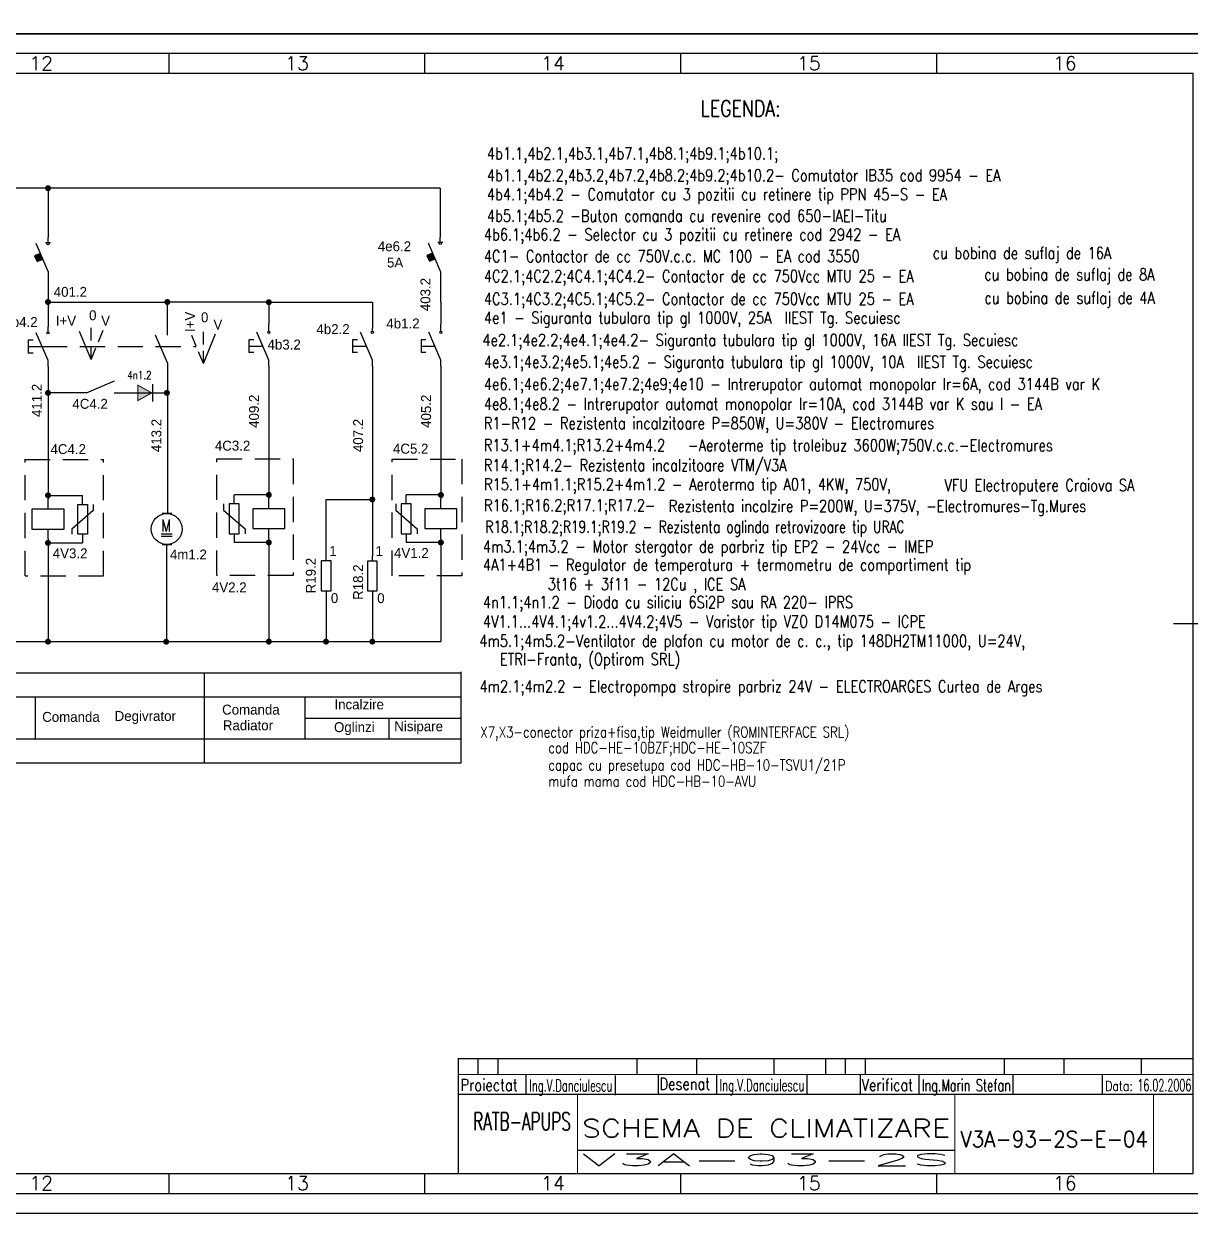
# Model space of a CAD drawing. Header units: millimetres. Extents: x 779 to 5457, y 14 to 905.
# Drawn here: x 1736.7 to 2030.3, y 13.9 to 313.4 of the extents above; entities that cross this region are included whole.
import ezdxf
from ezdxf.enums import TextEntityAlignment as Align

# ---------------------------------------------------------------- set-up
doc = ezdxf.new("R2010")
doc.units = ezdxf.units.MM
doc.linetypes.add('DASHED2', pattern=[9.525, 6.35, -3.175])
doc.linetypes.add('HIDDEN2', pattern=[4.7625, 3.175, -1.5875])
doc.layers.add('INDICATOR', color=7, linetype='Continuous')
doc.styles.add('ISO', font='SIMPLEX.shx')
doc.styles.add('ROMANS', font='ROMANS.shx', dxfattribs={"width": 0.8})

# ---------------------------------------------------------------- blocks, each defined once
blk = doc.blocks.new('6a4')
at = {"color": 240}
blk.add_lwpolyline([(0, 0), (0, 297), (-1261, 297), (-1261, 0)], close=True, dxfattribs=at)
blk = doc.blocks.new('5A4')
at = {"color": 70}
for p, q in [((-267.84, 287), (-267.84, 292)), ((-203.41, 287), (-203.41, 292)), ((-138.98, 287), (-138.98, 292)), ((-74.55, 287), (-74.55, 292)), ((-15, 148.5), (-5, 148.5)), ((-267.84, 5), (-267.84, 10)), ((-203.41, 5), (-203.41, 10)), ((-138.98, 5), (-138.98, 10)), ((-74.55, 5), (-74.55, 10))]:
    blk.add_line(p, q, dxfattribs=at)
at = {"color": 240}
for points in [[(0, 0), (0, 297), (-1051, 297), (-1051, 0)], [(-5, 5), (-5, 292), (-1046, 292), (-1046, 5)]]:
    blk.add_lwpolyline(points, close=True, dxfattribs=at)
at = {"color": 70}
blk.add_lwpolyline([(-1041, 287), (-1041, 10), (-10, 10), (-10, 287)], close=True, dxfattribs=at)
at = {"color": 50, "style": 'ISO'}
for s, p in [('12', (-300.06, 289.55)), ('13', (-235.63, 289.55)), ('14', (-171.2, 289.55)), ('15', (-106.77, 289.55)), ('16', (-42.34, 289.55)), ('12', (-300.06, 7.55)), ('13', (-235.63, 7.55)), ('14', (-171.2, 7.55)), ('15', (-106.77, 7.55)), ('16', (-42.34, 7.55))]:
    blk.add_text(s, height=3.5, dxfattribs=at).set_placement(p, align=Align.MIDDLE)
blk = doc.blocks.new('indic-el')
at = {"layer": 'INDICATOR', "color": 1}
for p, q in [((-180, 25), (-180, 29)), ((-175, 25), (-175, 29)), ((-140, 25), (-140, 29)), ((-125, 25), (-125, 29)), ((-105.5, 25), (-105.5, 29)), ((-87.5, 25), (-87.5, 29)), ((-82.5, 25), (-82.5, 29)), ((-47.5, 25), (-47.5, 29)), ((-32.5, 25), (-32.5, 29)), ((-13, 25), (-13, 29)), ((-167.9, 20), (-167.9, 25)), ((-145.42, 19.8), (-145.42, 24.8)), ((-134.65, 20.08), (-134.65, 25.08)), ((-119.93, 20), (-119.93, 25)), ((-97.19, 20), (-97.19, 25)), ((-83.77, 20), (-83.77, 25)), ((-69.03, 20), (-69.03, 25)), ((-45.33, 20), (-45.33, 25)), ((-22.83, 20), (-22.83, 25)), ((-155, 6), (-60, 6))]:
    blk.add_line(p, q, dxfattribs=at)
at = {"layer": 'INDICATOR'}
blk.add_line((-92.5, 25), (-92.5, 29), dxfattribs=at)
at = {"layer": 'INDICATOR', "const_width": 0.3, "flags": 128}
for points in [[(0, 29), (-185, 29), (-185, 0)], [(0, 25), (-185, 25)], [(0, 20), (-185, 20)], [(-155, 0), (-155, 20)], [(-60, 0), (-60, 20)], [(-10, 0), (-10, 20)]]:
    blk.add_lwpolyline(points, dxfattribs=at)
at = {"layer": 'INDICATOR', "color": 1, "style": 'ROMANS', "width": 0.8}
for s, height, p in [('Proiectat', 3, (-184.48, 20.88)), ('Desenat', 3, (-134.37, 21.17)), ('Verificat', 3, (-83.49, 20.88)), ('Data:', 2.5, (-22.15, 20.88))]:
    blk.add_text(s, height=height, dxfattribs=at).set_placement(p)
at = {"layer": 'INDICATOR', "style": 'ROMANS', "width": 0.570908}
blk.add_text('RATB-APUPS', height=4.5, dxfattribs=at).set_placement((-181.28, 10.96), (-156.69, 10.96), align=Align.FIT)
at = {"layer": 'INDICATOR', "color": 1, "style": 'ROMANS'}
for tag, height, width, p, p2 in [('PROIECTAT', 3, 0.908325, (-167.12, 20.74), (-146.23, 20.74)), ('DESENAT', 3, 1.116423, (-119.25, 20.84), (-97.88, 20.84)), ('VERIFICAT', 3, 1.074468, (-68.34, 20.8), (-45.93, 20.8)), ('DATA', 3, 1.321041, (-14.04, 20.81), (-0.45, 20.81)), ('NUME_DESEN', 4.5, 2.080219, (-153.9, 9.22), (-61.18, 9.22)), ('NUMAR', 4, 2.383056, (-58.61, 6.76), (-11.4, 6.76)), ('ANS', 3, 11.421134, (-154.04, 2.01), (-61.04, 2.01))]:
    blk.add_attdef(tag, text='', height=height, dxfattribs=dict(at, width=width)).set_placement(p, p2, align=Align.FIT)

msp = doc.modelspace()

# ---------------------------------------------------------------- linework, layer by layer
at = {"color": 1}
for p, q in [((1841.55, 272.04), (1612.3, 272.04)), ((1742.78, 272.05), (1742.78, 259.6)), ((1841.55, 272.04), (1841.55, 259.69)), ((1742.78, 251.1), (1739.78, 258.1)), ((1742.15, 258.35), (1743.41, 258.35)), ((1742.78, 258.35), (1742.78, 259.6)), ((1841.69, 250.86), (1838.55, 258.19)), ((1840.92, 258.44), (1842.18, 258.44)), ((1841.55, 258.44), (1841.55, 259.69)), ((1742.78, 251.1), (1742.78, 249.6)), ((1742.78, 249.6), (1742.78, 237.15)), ((1841.69, 243.31), (1841.69, 250.86)), ((1742.78, 243.38), (1772.83, 243.38)), ((1772.83, 236.68), (1772.83, 243.39)), ((1798, 243.32), (1772.83, 243.38)), ((1798.37, 243.32), (1798.37, 237.84)), ((1798.75, 243.32), (1824.44, 243.32)), ((1824.44, 243.32), (1824.44, 236.77)), ((1841.69, 243.31), (1841.69, 237.83)), ((1742.78, 235.9), (1742.78, 237.15)), ((1772.83, 235.04), (1772.83, 236.68)), ((1798.37, 237.26), (1798.37, 237.84)), ((1798.37, 236.01), (1798.37, 237.26)), ((1824.44, 236.01), (1824.44, 236.77)), ((1841.69, 237.26), (1841.69, 237.83)), ((1841.69, 236.01), (1841.69, 237.26)), ((1737.78, 233.77), (1737.78, 230.54)), ((1739.03, 233.77), (1737.78, 233.77)), ((1742.78, 228.65), (1739.78, 235.65)), ((1772.83, 228.06), (1769.83, 235.06)), ((1793.37, 233.88), (1793.37, 230.65)), ((1794.62, 233.88), (1793.37, 233.88)), ((1798.37, 228.76), (1795.37, 235.76)), ((1819.44, 233.88), (1819.44, 230.65)), ((1820.69, 233.88), (1819.44, 233.88)), ((1824.44, 228.76), (1821.44, 235.76)), ((1836.69, 233.87), (1836.69, 230.64)), ((1837.94, 233.87), (1836.69, 233.87)), ((1841.69, 228.76), (1838.69, 235.76)), ((1737.78, 232.15), (1741.27, 232.16)), ((1793.37, 232.26), (1796.87, 232.27)), ((1794.62, 230.65), (1793.37, 230.65)), ((1819.44, 232.26), (1822.94, 232.27)), ((1820.69, 230.65), (1819.44, 230.65)), ((1836.69, 232.26), (1840.19, 232.26)), ((1837.94, 230.64), (1836.69, 230.64)), ((1739.03, 230.54), (1737.78, 230.54)), ((1742.78, 227.15), (1742.78, 228.65)), ((1772.83, 228.06), (1772.83, 226.68)), ((1798.37, 227.26), (1798.37, 228.76)), ((1824.44, 227.26), (1824.44, 228.76)), ((1841.69, 227.26), (1841.69, 228.76)), ((1742.78, 227.15), (1742.78, 207.78)), ((1772.83, 226.68), (1772.83, 190.1)), ((1798.37, 227.26), (1798.37, 207.89)), ((1824.44, 227.26), (1824.44, 207.89)), ((1841.69, 227.26), (1841.69, 207.88)), ((1752.48, 220.5), (1759.48, 223.5)), ((1752.48, 220.5), (1742.78, 220.5)), ((1759.46, 220.5), (1761.1, 220.5)), ((1761.1, 220.5), (1772.71, 220.5)), ((1742.78, 207.78), (1742.78, 193.71)), ((1798.37, 207.89), (1798.37, 193.82)), ((1824.44, 207.89), (1824.44, 179.43)), ((1841.69, 207.88), (1841.69, 193.81)), ((1742.78, 194.69), (1751.5, 194.69)), ((1751.5, 192.43), (1751.5, 194.69)), ((1798.75, 194.8), (1789.65, 194.8)), ((1789.65, 192.54), (1789.65, 194.8)), ((1841.69, 194.79), (1832.97, 194.79)), ((1832.97, 192.53), (1832.97, 194.79)), ((1742.78, 191.21), (1742.78, 193.71)), ((1754.16, 192.43), (1754.16, 190.9)), ((1786.99, 192.54), (1786.99, 191.01)), ((1798.37, 191.32), (1798.37, 193.82)), ((1812.78, 178.18), (1812.78, 193.66)), ((1812.78, 193.66), (1824.44, 193.66)), ((1830.31, 192.53), (1830.31, 191)), ((1841.69, 191.31), (1841.69, 193.81)), ((1754.16, 190.9), (1748.76, 186.15)), ((1786.99, 191.01), (1792.39, 186.26)), ((1830.31, 191), (1835.71, 186.25)), ((1742.78, 183.71), (1742.78, 186.21)), ((1748.76, 186.15), (1748.76, 184.94)), ((1792.39, 186.26), (1792.39, 185.05)), ((1798.37, 183.82), (1798.37, 186.32)), ((1835.71, 186.25), (1835.71, 185.04)), ((1841.69, 183.81), (1841.69, 186.31)), ((1742.78, 183.71), (1742.78, 173.07)), ((1742.78, 182.73), (1751.5, 182.73)), ((1751.5, 184.98), (1751.5, 182.73)), ((1771.29, 184.97), (1774.03, 184.97)), ((1771.29, 184.44), (1774.03, 184.44)), ((1789.65, 185.09), (1789.65, 182.84)), ((1798.75, 182.84), (1789.65, 182.84)), ((1798.37, 183.82), (1798.37, 173.18)), ((1832.97, 185.09), (1832.97, 182.83)), ((1841.69, 182.83), (1832.97, 182.83)), ((1841.69, 183.81), (1841.69, 173.18)), ((1772.71, 157.83), (1772.71, 182.33)), ((1824.44, 178.15), (1824.44, 179.4)), ((1742.78, 173.07), (1742.78, 157.83)), ((1798.37, 173.18), (1798.37, 157.75)), ((1841.69, 173.18), (1841.69, 157.87)), ((1812.78, 170.68), (1812.78, 169.43)), ((1812.78, 169.43), (1812.78, 157.66)), ((1824.44, 170.65), (1824.44, 169.4)), ((1824.44, 169.4), (1824.44, 157.84)), ((1663.31, 157.87), (1841.69, 157.87)), ((1204.7, 149.98), (1846.69, 149.98)), ((1782.07, 149.98), (1782.07, 127.24)), ((1846.69, 150.24), (1846.69, 127.28)), ((1204.7, 143.98), (1846.69, 143.98)), ((1739.56, 143.98), (1739.56, 133.27)), ((1782.07, 143.98), (1782.07, 133.27)), ((1807.4, 143.98), (1807.4, 133.27)), ((1807.4, 138.63), (1846.69, 138.63)), ((1828.62, 138.63), (1828.62, 133.27)), ((1846.69, 133.27), (1204.7, 133.27)), ((1846.69, 127.28), (1298.43, 127.28))]:
    msp.add_line(p, q, dxfattribs=at)
at = {"color": 1, "linetype": 'HIDDEN2'}
for p, q in [((1753.68, 228.92), (1753.67, 237)), ((1753.68, 228.92), (1756.68, 236.42)), ((1781.95, 227.91), (1778.95, 234.91)), ((1781.95, 227.91), (1781.94, 235.99))]:
    msp.add_line(p, q, dxfattribs=at)
at = {"color": 3}
for p, q in [((1753.68, 228.92), (1750.68, 235.92)), ((1781.95, 227.91), (1784.95, 235.41))]:
    msp.add_line(p, q, dxfattribs=at)
at = {"color": 1, "linetype": 'DASHED2'}
for p, q in [((1741.27, 232.16), (1780.12, 232.18)), ((1737.01, 174.4), (1737.01, 203.78)), ((1737.01, 203.75), (1756.79, 203.75)), ((1756.79, 174.4), (1756.79, 203.78)), ((1785.32, 174.48), (1785.32, 203.86)), ((1785.32, 203.86), (1804.46, 203.86)), ((1804.46, 203.86), (1804.46, 174.48)), ((1829.46, 203.85), (1847, 203.85)), ((1829.46, 174.47), (1829.46, 203.85)), ((1847, 203.85), (1847, 174.47)), ((1756.79, 174.37), (1737.01, 174.37)), ((1804.46, 174.48), (1785.32, 174.48)), ((1847, 174.47), (1829.46, 174.47))]:
    msp.add_line(p, q, dxfattribs=at)
at = {"color": 1, "const_width": 0.75}
for points in [[(1742.4, 272.04, 1), (1743.15, 272.04, 1)], [(1742.4, 243.38, 1), (1743.15, 243.38, 1)], [(1772.45, 243.38, 1), (1773.2, 243.38, 1)], [(1798, 243.32, 1), (1798.75, 243.32, 1)], [(1742.4, 220.5, 1), (1743.15, 220.5, 1)], [(1772.34, 220.5, 1), (1773.09, 220.5, 1)], [(1742.4, 194.69, 1), (1743.15, 194.69, 1)], [(1798, 194.8, 1), (1798.75, 194.8, 1)], [(1841.32, 194.79, 1), (1842.07, 194.79, 1)], [(1824.06, 193.66, 1), (1824.81, 193.66, 1)], [(1742.4, 182.73, 1), (1743.15, 182.73, 1)], [(1798, 182.84, 1), (1798.75, 182.84, 1)], [(1841.32, 182.83, 1), (1842.07, 182.83, 1)], [(1742.4, 157.87, 1), (1743.15, 157.87, 1)], [(1772.15, 157.83, 1), (1772.9, 157.83, 1)], [(1798, 157.87, 1), (1798.75, 157.87, 1)], [(1812.4, 157.87, 1), (1813.15, 157.87, 1)], [(1824.06, 157.87, 1), (1824.81, 157.87, 1)]]:
    msp.add_lwpolyline(points, format="xyb", close=True, dxfattribs=at)
at = {"color": 1, "flags": 128}
for points in [[(1741.46, 254.21), (1740.83, 255.63), (1739.41, 255), (1740.04, 253.58)], [(1840.24, 254.29), (1839.61, 255.71), (1838.19, 255.08), (1838.82, 253.66)], [(1750.25, 184.93), (1750.25, 192.43), (1752.75, 192.43), (1752.75, 184.93)], [(1790.9, 185.04), (1790.9, 192.54), (1788.4, 192.54), (1788.4, 185.04)], [(1834.22, 185.03), (1834.22, 192.53), (1831.72, 192.53), (1831.72, 185.03)], [(1746.83, 186.21), (1746.83, 191.21), (1738.73, 191.21), (1738.73, 186.21)], [(1802.42, 186.32), (1802.42, 191.32), (1794.32, 191.32), (1794.32, 186.32)], [(1845.74, 186.31), (1845.74, 191.31), (1837.64, 191.31), (1837.64, 186.31)], [(1814.03, 170.68), (1814.03, 178.18), (1811.53, 178.18), (1811.53, 170.68)], [(1825.69, 170.65), (1825.69, 178.15), (1823.19, 178.15), (1823.19, 170.65)]]:
    msp.add_lwpolyline(points, close=True, dxfattribs=at)
at = {"color": 1, "const_width": 0.24, "flags": 128}
msp.add_lwpolyline([(1768.89, 220.5), (1765.36, 222.46), (1765.36, 218.53)], close=True, dxfattribs=at)
at = {"color": 1, "flags": 128}
msp.add_lwpolyline([(1769.11, 222.66), (1769.11, 218.33)], dxfattribs=at)
at = {"color": 1, "const_width": 0.4}
for points in [[(1771.46, 190.1), (1773.96, 190.1)], [(1773.96, 182.33), (1771.46, 182.33)]]:
    msp.add_lwpolyline(points, dxfattribs=at)
at = {"color": 1}
for centre, radius in [((1742.78, 258.08), 0.273), ((1841.55, 258.16), 0.273), ((1742.78, 235.63), 0.273), ((1798.37, 235.74), 0.273), ((1824.44, 235.74), 0.273), ((1841.69, 235.73), 0.273), ((1772.66, 186.21), 3.89)]:
    msp.add_circle(centre, radius, dxfattribs=at)
for points in [[(1740.04, 253.58), (1739.41, 255), (1741.46, 254.21), (1740.83, 255.63)], [(1838.82, 253.66), (1838.19, 255.08), (1840.24, 254.29), (1839.61, 255.71)], [(1768.89, 220.51), (1765.38, 218.58), (1765.35, 222.41)]]:
    msp.add_solid(points, dxfattribs=at)

# ---------------------------------------------------------------- block references
msp.add_blockref('6a4', (2040.12, 310.94), dxfattribs=at)
msp.add_blockref('5A4', (2041.1, 13.94))
ref = msp.add_blockref('indic-el', (2031.1, 23.85))
ref.add_attrib('NUME_DESEN', 'SCHEMA DE CLIMATIZARE', dxfattribs={"layer": 'INDICATOR', "color": 1, "height": 4.5, "style": 'ROMANS', "width": 1.098187}).set_placement((1877.21, 33.08), (1969.92, 33.08), align=Align.FIT)
ref.add_attrib('ANS', 'V3A-93-2S', dxfattribs={"layer": 'INDICATOR', "color": 1, "height": 3, "style": 'ROMANS', "width": 3.518944}).set_placement((1877.07, 25.86), (1970.07, 25.86), align=Align.FIT)
ref.add_attrib('NUMAR', 'V3A-93-2S-E-04', dxfattribs={"layer": 'INDICATOR', "color": 1, "height": 4, "style": 'ROMANS', "width": 0.834471}).set_placement((1972.49, 30.61), (2019.7, 30.61), align=Align.FIT)
ref.add_attrib('DESENAT', 'Ing.V.Danciulescu', dxfattribs={"layer": 'INDICATOR', "color": 1, "height": 3, "style": 'ROMANS', "width": 0.566669}).set_placement((1911.85, 44.69), (1933.22, 44.69), align=Align.FIT)
ref.add_attrib('VERIFICAT', 'Ing.Marin Stefan', dxfattribs={"layer": 'INDICATOR', "color": 1, "height": 3, "style": 'ROMANS', "width": 0.612783}).set_placement((1962.77, 44.65), (1985.18, 44.65), align=Align.FIT)
ref.add_attrib('DATA', '16.02.2006', dxfattribs={"layer": 'INDICATOR', "color": 1, "height": 3, "style": 'ROMANS', "width": 0.537373}).set_placement((2017.06, 44.66), (2030.65, 44.66), align=Align.FIT)
ref.add_attrib('PROIECTAT', 'Ing.V.Danciulescu', dxfattribs={"layer": 'INDICATOR', "color": 1, "height": 3, "style": 'ROMANS', "width": 0.553941}).set_placement((1863.98, 44.6), (1884.87, 44.6), align=Align.FIT)

# ---------------------------------------------------------------- texts
at = {"color": 1, "style": 'ROMANS'}
for s, height, width, p in [('LEGENDA:', 4, 0.8, (1907.07, 290.13)), ('4b1.1,4b2.1,4b3.1,4b7.1,4b8.1;4b9.1;4b10.1;', 3, 0.8, (1853.29, 279.3)), ('4b1.1,4b2.2,4b3.2,4b7.2,4b8.2;4b9.2;4b10.2- Comutator IB35 cod 9954 - EA', 3, 0.8, (1853.29, 273.79)), ('4b4.1;4b4.2 - Comutator cu 3 pozitii cu retinere tip PPN 45-S - EA', 3, 0.8, (1853.29, 269)), ('4b5.1;4b5.2 -Buton comanda cu revenire cod 650-IAEI-Titu', 3, 0.8, (1853.29, 263.61)), ('4b6.1;4b6.2 - Selector cu 3 pozitii cu retinere cod 2942 - EA', 3, 0.8, (1852.52, 258.9)), ('4C1- Contactor de cc 750V.c.c. MC 100 - EA cod 3550', 3, 0.8, (1852.51, 253.44)), ('cu bobina de suflaj de 16A', 3, 0.8, (1965.52, 254.23)), ('cu bobina de suflaj de 8A', 3, 0.8, (1978.49, 248.84)), ('4C2.1;4C2.2;4C4.1;4C4.2- Contactor de cc 750Vcc MTU 25 - EA', 3, 0.8, (1852.51, 248.42)), ('4C3.1;4C3.2;4C5.1;4C5.2- Contactor de cc 750Vcc MTU 25 - EA', 3, 0.8, (1852.51, 242.66)), ('cu bobina de suflaj de 4A', 3, 0.8, (1978.54, 242.95)), ('4e1 - Siguranta tubulara tip gI 1000V, 25A  IIEST Tg. Secuiesc', 3, 0.8, (1852.52, 237.93)), ('4e2.1;4e2.2;4e4.1;4e4.2- Siguranta tubulara tip gI 1000V, 16A IIEST Tg. Secuiesc', 3, 0.8, (1852.14, 232.32)), ('4e3.1;4e3.2;4e5.1;4e5.2 - Siguranta tubulara tip gI 1000V, 10A  IIEST Tg. Secuiesc', 3, 0.8, (1852.52, 226.8)), ('4n1.2', 2, 0.8, (1762.74, 223.98)), ('4e6.1;4e6.2;4e7.1;4e7.2;4e9;4e10 - Intrerupator automat monopolar Ir=6A, cod 3144B var K', 3, 0.8, (1852.52, 221.23)), ('4e8.1;4e8.2 - Intrerupator automat monopolar Ir=10A, cod 3144B var K sau l - EA', 3, 0.8, (1852.52, 216.23)), ('R1-R12 - Rezistenta incalzitoare P=850W, U=380V - Electromures', 3, 0.8, (1852.52, 211.37)), ('R13.1+4m4.1;R13.2+4m4.2', 3, 0.8, (1852.5, 205.83)), ('-Aeroterme tip troleibuz 3600W;750V.c.c.-Electromures', 3, 0.8, (1903.9, 205.8)), ('R14.1;R14.2- Rezistenta incalzitoare VTM/V3A', 3, 0.8, (1852.5, 200.79)), ('R15.1+4m1.1;R15.2+4m1.2 - Aeroterma tip A01, 4KW, 750V,', 3, 0.8, (1852.55, 195.98)), ('   VFU Electroputere Craiova SA', 3, 0.8, (1963.09, 195.76)), ('R16.1;R16.2;R17.1;R17.2-', 3, 0.8, (1852.55, 190.68)), ('   Rezistenta incalzire P=200W, U=375V, -Electromures-Tg.Mures', 3, 0.8, (1893.67, 190.52)), ('M', 3, 0.8, (1771.26, 185.59)), ('R18.1;R18.2;R19.1;R19.2 - Rezistenta oglinda retrovizoare tip URAC', 3, 0.75, (1852.91, 185.29)), ('4m3.1;4m3.2 - Motor stergator de parbriz tip EP2 - 24Vcc - IMEP', 3, 0.8, (1852.27, 180.33)), ('          3t16 + 3f11 - 12Cu , ICE SA', 3, 0.8, (1850.7, 170.86)), ('4n1.1;4n1.2 - Dioda cu siliciu 6Si2P sau RA 220- IPRS', 3, 0.8, (1852.27, 166.29)), ('4V1.1...4V4.1;4v1.2...4V4.2;4V5 - Varistor tip VZO D14M075 - ICPE', 3, 0.8, (1852.27, 161.43)), ('4m5.1;4m5.2-Ventilator de plafon cu motor de c. c., tip 148DH2TM11000, U=24V,', 3, 0.8, (1851.37, 156.57)), ('     ETRI-Franta, (Optirom SRL)', 3, 0.8, (1847.62, 151.95)), (' 4m2.1;4m2.2 - Electropompa stropire parbriz 24V - ELECTROARGES Curtea de Arges', 3, 0.8, (1849.77, 145.1)), ('X7,X3-conector priza+fisa,tip Weidmuller (ROMINTERFACE SRL)', 2.7, 0.8, (1851.64, 133.74)), ('          cod HDC-HE-10BZF;HDC-HE-10SZF', 2.7, 0.8, (1852.66, 129.82)), ('          capac cu presetupa cod HDC-HB-10-TSVU1/21P', 2.7, 0.8, (1852.66, 125.45)), ('          mufa mama cod HDC-HB-10-AVU', 2.7, 0.8, (1852.66, 121.35))]:
    msp.add_text(s, height=height, dxfattribs=dict(at, width=width)).set_placement(p)
at = {"color": 1}
for s, p in [('4e6.2', (1825.82, 256.17)), ('5A', (1828.13, 252.08)), ('401.2', (1744.23, 244.69)), ('4b4.2', (1731.8, 237.11)), ('I+V', (1744.74, 237.43)), ('0', (1753.12, 238.79)), ('V', (1756.16, 237.46)), ('0', (1781.29, 238.28)), ('V', (1784.43, 236.45)), ('4b2.2', (1810.36, 235.3)), ('4b1.2', (1827.96, 236.73)), ('4b3.2', (1798.05, 231.42)), ('4C4.2', (1748.93, 216.5)), ('4C4.2', (1743.41, 205.09)), ('4C3.2', (1784.79, 205.96)), ('4C5.2', (1829.63, 205.2)), ('4V3.2', (1743.98, 178.86)), ('4m1.2', (1773.47, 178.55)), ('1', (1813.58, 179.43)), ('1', (1825.24, 179.4)), ('4V1.2', (1829.9, 178.94)), ('4V2.2', (1784.05, 170.28)), ('0', (1813.99, 167.59)), ('0', (1825.66, 167.56)), ('Comanda', (1786.61, 139.5)), ('Incalzire', (1814.9, 140.81)), ('Comanda', (1741.31, 137.66)), ('Degivrator', (1759.56, 137.89)), ('Radiator', (1786.8, 135.54)), ('Nisipare', (1829.96, 135.3)), ('Oglinzi', (1814.78, 135.08))]:
    msp.add_text(s, height=2.5, dxfattribs=at).set_placement(p)
for s, p in [('403.2', (1839.05, 241.08)), ('I+V', (1779.79, 235.83)), ('411.2', (1741.22, 214.41)), ('409.2', (1795.89, 211.7)), ('405.2', (1839.21, 211.69)), ('413.2', (1771.32, 205.58)), ('407.2', (1822.11, 205.59)), ('R19.2', (1810.19, 170.03)), ('R18.2', (1822.1, 168.38))]:
    msp.add_text(s, height=2.5, rotation=90, dxfattribs=at).set_placement(p)
at = {"color": 1, "linetype": 'DASHED2', "style": 'ROMANS', "width": 0.8}
msp.add_text('4A1+4B1 - Regulator de temperatura + termometru de compartiment tip', height=3, dxfattribs=at).set_placement((1852.27, 175.74))

doc.saveas('drawing.dxf')
